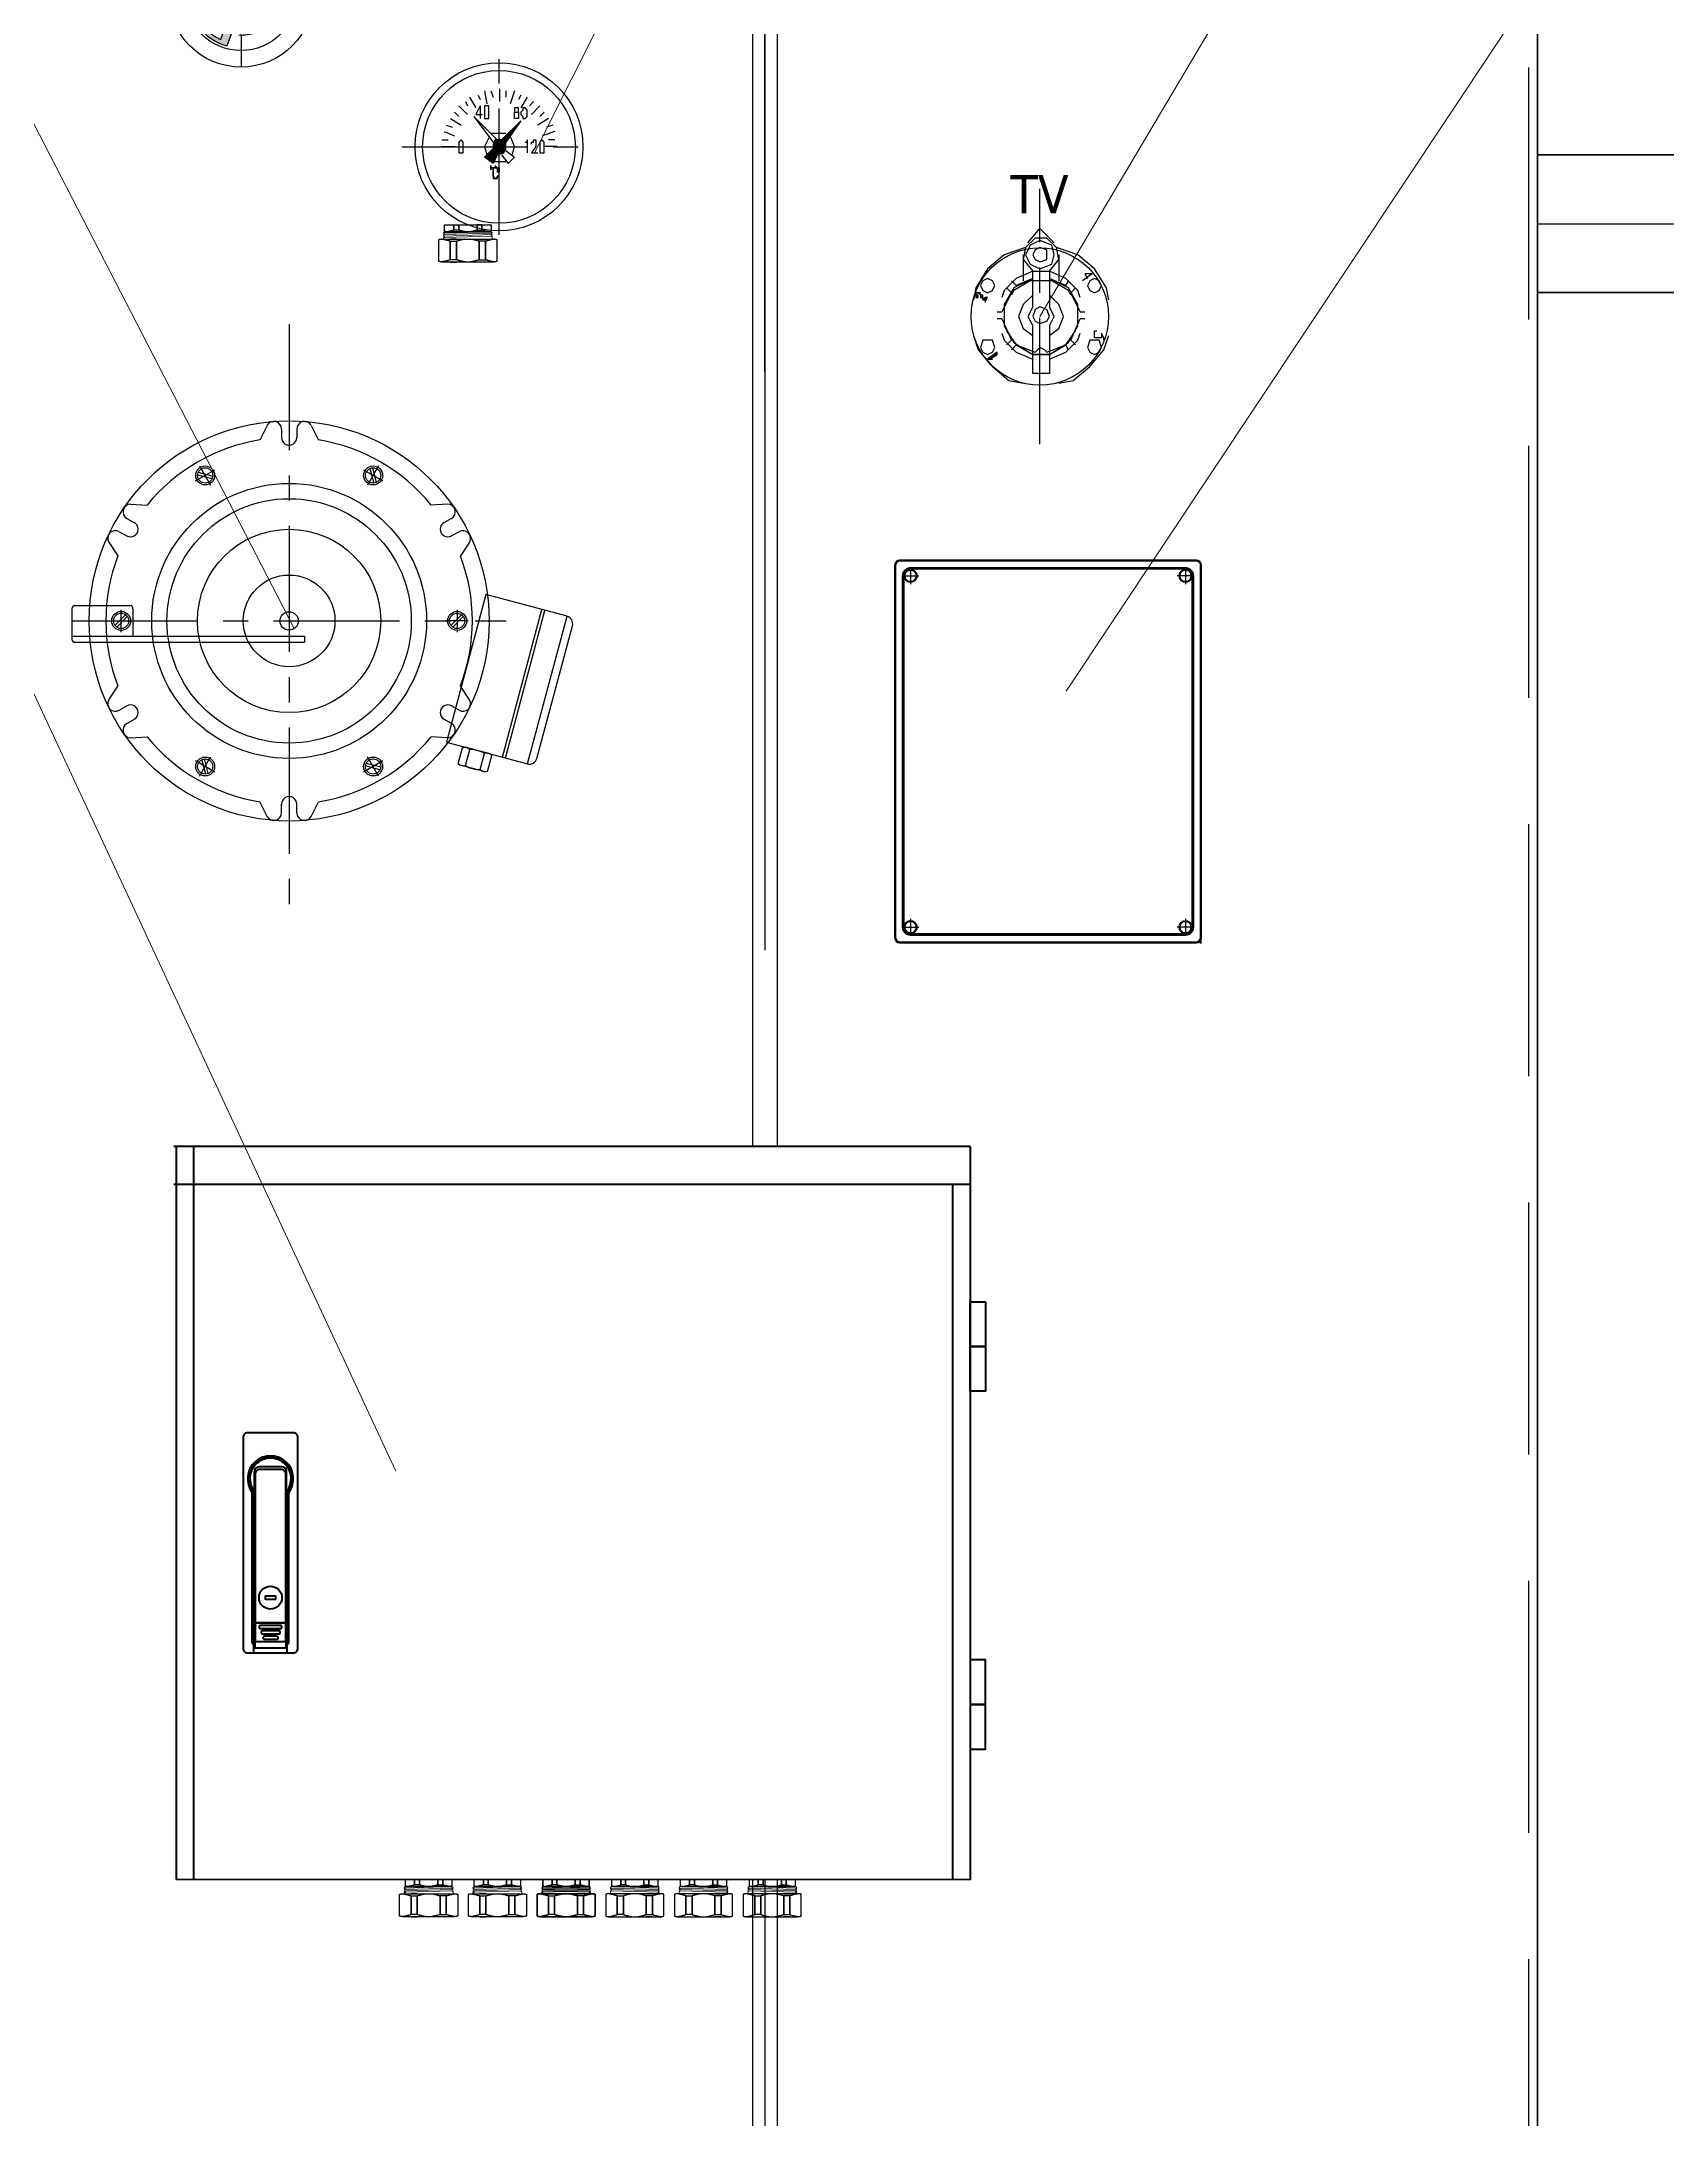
# Model space of a CAD drawing. Header units: millimetres. Extents: x 170753 to 421125, y -418833 to -179812.
# Drawn here: x 176746 to 177810, y -182890 to -181530 of the extents above; entities that cross this region are included whole.
import ezdxf

# ---------------------------------------------------------------- set-up
doc = ezdxf.new("R2010")
doc.units = ezdxf.units.MM
doc.header["$LTSCALE"] = 13
for name, pattern in [('CENTER', [50.8, 31.75, -6.35, 6.35, -6.35]), ('CENTERX2', [101.6, 63.5, -12.7, 12.7, -12.7]), ('HIDDEN', [9.525, 6.35, -3.175])]:
    doc.linetypes.add(name, pattern=pattern)
doc.layers.get('0').update_dxf_attribs({"color": 1, "linetype": 'CENTER'})
for name, color, linetype, lineweight in [('05', 4, 'Continuous', 35), ('标注、文本', 3, 'Continuous', 25), ('铁心', 3, 'Continuous', 0)]:
    doc.layers.add(name, color=color, linetype=linetype, lineweight=lineweight)
for name, color, linetype in [('1', 4, 'Continuous'), ('2细线层', 4, 'Continuous'), ('3', 6, 'HIDDEN'), ('4', 2, 'HIDDEN'), ('THICK_LINE', 255, 'Continuous'), ('粗实线', 4, 'Continuous')]:
    doc.layers.add(name, color=color, linetype=linetype)
doc.styles.add('Note Text (ANSI)', font='arial.ttf')
doc.styles.get("Standard").update_dxf_attribs({"font": 'gbenor.shx', "bigfont": 'gbcbig.shx'})
doc.styles.add('Tahoma$001', font='tahoma.ttf', dxfattribs={"height": 2.159784})
doc.dimstyles.new('1-15', dxfattribs={"dimscale": 20, "dimtxt": 3.5, "dimasz": 2, "dimexe": 1.5, "dimexo": 0.5, "dimgap": 0.5, "dimtad": 1, "dimtoh": 1, "dimdec": 1, "dimdsep": 46, "dimtxsty": 'Standard', "dimcen": 2.5, "dimclrd": 3, "dimclre": 3, "dimclrt": 3, "dimadec": 0, "dimazin": 2, "dimtfac": 1, "dimtdec": 1, "dimtmove": 0, "dimatfit": 2, "dimfxl": 1, "dimarcsym": 0})

# ---------------------------------------------------------------- blocks, each defined once
blk = doc.blocks.new('fgffg')
blk.add_hatch(color=256).paths.add_polyline_path([(26283.3, -83546.9, -0.054749), (26292.7, -83543.5), (26285.6, -83524, 0.757864), (26285.6, -83652), (26292.7, -83632.5, -0.054749), (26283.3, -83629), (26277.9, -83643.8, -0.201943), (26245.7, -83608.7), (26260.9, -83604.6, -0.054749), (26258.3, -83594.9), (26243.1, -83599, -0.342707), (26277.9, -83532.1)])
for p, q in [((26283.3, -83546.9), (26277.9, -83532.1)), ((26292.7, -83543.5), (26285.6, -83524)), ((26258.3, -83594.9), (26243.1, -83599)), ((26260.9, -83604.6), (26245.7, -83608.7)), ((26283.3, -83629), (26277.9, -83643.8)), ((26292.7, -83632.5), (26285.6, -83652))]:
    blk.add_line(p, q)
for radius, start, end in [(66.5, 105.6856, 254.3144), (61.5, 114.6661, 190.3339), (45.8, 103.7325, 116.2675), (61.5, 199.6661, 245.3339), (45.8, 188.7325, 201.2675), (45.8, 243.7325, 256.2675)]:
    blk.add_arc((26303.6, -83588), radius, start, end)
blk = doc.blocks.new('A$C6F763E90')
at = {"layer": '1', "color": 1, "linetype": 'CENTERX2', "lineweight": -3, "ltscale": 0.1}
for p, q in [((90.5, 181.1), (90.5, 0)), ((48.8, 132.3), (60.4, 120.7)), ((132.3, 132.3), (120.7, 120.7)), ((0, 90.5), (181.1, 90.5)), ((48.8, 48.8), (60.4, 60.4)), ((132.3, 48.8), (120.7, 60.4))]:
    blk.add_line(p, q, dxfattribs=at)
blk.add_circle((90.5, 90.5), 50.8, dxfattribs=at)
at = {"layer": '2细线层'}
for centre, radius in [((90.5, 90.5), 90.5), ((90.5, 90.5), 69.8), ((54.6, 126.5), 6.5), ((126.5, 126.5), 6.5), ((90.5, 90.5), 21.1), ((54.6, 54.6), 6.5), ((126.5, 54.6), 6.5)]:
    blk.add_circle(centre, radius, dxfattribs=at)
blk.add_blockref('fgffg', (-26213, 83678.5), dxfattribs=at)
at = {"layer": '2细线层', "style": 'Note Text (ANSI)'}
for s, p in [('MAX', (64.3, 121)), ('+20%%DC', (46.5, 67.9)), ('MIN', (70.9, 50.4))]:
    blk.add_text(s, height=10, dxfattribs=at).set_placement(p)
blk = doc.blocks.new('电缆管接头(M32)')
at = {"color": 1}
for p, q in [((15.2, 0), (-15.2, 0)), ((15.2, -4.5), (-15.2, -4.5))]:
    blk.add_line(p, q, dxfattribs=at)
at = {"color": 1, "lineweight": 15}
for p, q in [((-16, -5), (-15.2, -4.5)), ((-16, -5), (-15.2, -5.5)), ((-16, -5.9), (-15.2, -5.5)), ((-16, -5.9), (-15.2, -6.4)), ((-16, -6.9), (-15.2, -6.4)), ((-16, -6.9), (-15.2, -7.4)), ((-16, -7.9), (-15.2, -7.4)), ((-16, -7.9), (-16, -9.3)), ((16, -9.3), (-16, -9.3)), ((-15.2, -4.5), (15.2, -5.5)), ((-15.2, -5.5), (15.2, -6.4)), ((-15.2, -6.4), (15.2, -7.4)), ((-15.2, -7.4), (15.2, -8.3)), ((16, -5), (15.2, -4.5)), ((16, -5), (15.2, -5.5)), ((16, -5.9), (15.2, -5.5)), ((16, -5.9), (15.2, -6.4)), ((16, -6.9), (15.2, -6.4)), ((16, -6.9), (15.2, -7.4)), ((16, -7.9), (15.2, -7.4)), ((16, -7.9), (15.2, -8.3)), ((16, -8.8), (15.2, -8.3)), ((16, -8.8), (16, -9.3))]:
    blk.add_line(p, q, dxfattribs=at)
at = {"color": 1}
for points in [[(-15.2, 0), (-15.2, -4.2)], [(-9.2, 0), (-9.2, -3.4)], [(-9.2, 0), (-9.2, -3.4)], [(-6, 0), (-6, -3.4)], [(-6, -3.4), (-6, 0)], [(6, -3.4), (6, 0)], [(6, 0), (6, -3.4)], [(6, -3.4), (6, 0)], [(9.2, 0), (9.2, -3.4)], [(9.2, 0), (9.2, -3.4)], [(15.2, -4.2), (15.2, 0)], [(-19, -9.6), (-19, -23.9)], [(17.2, -9.3), (-17.2, -9.3)], [(-13.8, -4.5), (13.8, -4.5)], [(-7.5, -9.3), (-11.5, -9.3)], [(-11.5, -10.7), (-11.5, -22.9)], [(-11.5, -10.7), (-11.5, -22.9)], [(-9.2, -4.5), (-6, -4.5)], [(7.5, -9.3), (-7.5, -9.3)], [(-7.5, -10.7), (-7.5, -22.9)], [(-7.5, -22.9), (-7.5, -10.7)], [(-6, -4.5), (6, -4.5)], [(9.2, -4.5), (6, -4.5)], [(7.5, -9.3), (11.5, -9.3)], [(7.5, -22.9), (7.5, -10.7)], [(7.5, -10.7), (7.5, -22.9)], [(7.5, -22.9), (7.5, -10.7)], [(11.5, -10.7), (11.5, -22.9)], [(11.5, -10.7), (11.5, -22.9)], [(19, -23.9), (19, -9.6)], [(-17.2, -24.3), (17.2, -24.3)], [(-11.5, -24.3), (-7.5, -24.3)], [(-7.5, -24.3), (7.5, -24.3)], [(11.5, -24.3), (7.5, -24.3)]]:
    blk.add_lwpolyline(points, dxfattribs=at)
for points in [[(-6, -3.4), (-9.2, -3.4), (-9.2, 0), (-6, 0)], [(6, -3.4), (9.2, -3.4), (9.2, 0), (6, 0)], [(-7.5, -22.9), (-11.5, -22.9), (-11.5, -10.7), (-7.5, -10.7)], [(7.5, -22.9), (11.5, -22.9), (11.5, -10.7), (7.5, -10.7)]]:
    blk.add_lwpolyline(points, close=True, dxfattribs=at)
for centre, radius, start, end in [((-8.1, -59.8), 51.4, 100.2815, 102.2979), ((-26.4, -59.8), 51.4, 73.1437, 79.7185), ((-6.4, 35.9), 41.1, 257.7021, 259.7185), ((-21.1, 35.9), 41.1, 280.2815, 286.8563), ((7.4, -59.8), 51.4, 100.2815, 106.8563), ((5.9, 35.9), 41.1, 253.1437, 259.7185), ((-5.9, 35.9), 41.1, 280.2815, 286.8563), ((-7.4, -59.8), 51.4, 73.1437, 79.7185), ((21.1, 35.9), 41.1, 253.1437, 259.7185), ((26.4, -59.8), 51.4, 100.2815, 106.8563), ((6.4, 35.9), 41.1, 280.2815, 282.2979), ((8.1, -59.8), 51.4, 77.7021, 79.7185), ((-8.1, 26.3), 51.4, 257.7021, 259.7185), ((-26.4, 26.3), 51.4, 280.2815, 286.8563), ((7.4, 26.3), 51.4, 253.1437, 259.7185), ((-7.4, 26.3), 51.4, 280.2815, 286.8563), ((26.4, 26.3), 51.4, 253.1437, 259.7185), ((8.1, 26.3), 51.4, 280.2815, 282.2979)]:
    blk.add_arc(centre, radius, start, end, dxfattribs=at)
blk = doc.blocks.new('A$C0AD52951')
at = {"layer": '粗实线'}
h = blk.add_hatch(color=256, dxfattribs=at)
h.dxf.hatch_style = 2
h.paths.add_polyline_path([(2.19, 41.7), (1.1, 41.7), (2.19, 41.7), (3.29, 40.6), (3.29, 39.5), (4.39, 39.5), (4.39, 38.4), (5.49, 38.4), (5.49, 37.31), (6.58, 39.5), (5.49, 39.5), (4.39, 38.4), (4.39, 39.5), (4.39, 40.6), (3.29, 40.6), (3.29, 41.7)])
h = blk.add_hatch(color=256, dxfattribs=at)
h.dxf.hatch_style = 2
h.paths.add_polyline_path([(1.1, 41.7), (1.1, 40.6), (1.1, 39.5), (2.19, 39.5), (2.19, 40.6), (1.1, 40.6), (1.1, 41.7), (2.19, 41.7)])
h = blk.add_hatch(color=256, dxfattribs=at)
h.dxf.hatch_style = 2
h.paths.add_polyline_path([(6.58, 10.97), (7.68, 10.97), (10.97, 13.17), (10.97, 14.26)])
for points in [[(25.24, 64.74), (30.72, 71.32), (37.31, 64.74)], [(24.14, 62.54), (14.26, 59.25), (6.58, 52.67), (1.1, 43.89), (0, 38.4)], [(35.11, 51.57), (39.5, 57.06), (38.4, 62.54), (34.02, 66.93), (28.53, 66.93), (24.14, 62.54), (23.04, 57.06), (27.43, 51.57)], [(23.04, 59.25), (23.04, 47.18)], [(62.54, 38.4), (61.45, 43.89), (55.96, 52.67), (48.28, 59.25), (38.4, 62.54)], [(39.5, 59.25), (39.5, 47.18)], [(27.43, 51.57), (19.75, 48.28), (14.26, 42.79), (13.17, 39.5)], [(27.43, 48.28), (18.65, 43.89), (14.26, 36.21), (14.26, 26.33), (18.65, 18.65), (27.43, 13.17), (35.11, 13.17), (35.11, 4.39), (27.43, 4.39), (27.43, 13.17)], [(27.43, 35.11), (27.43, 51.57), (35.11, 51.57), (35.11, 35.11)], [(49.38, 39.5), (48.28, 42.79), (42.79, 48.28), (35.11, 51.57)], [(35.11, 13.17), (43.89, 18.65), (48.28, 26.33), (48.28, 36.21), (43.89, 43.89), (35.11, 48.28)], [(54.86, 50.47), (50.47, 47.18)], [(54.86, 50.47), (51.57, 50.47), (52.67, 48.28)], [(44.99, 40.6), (43.89, 42.79), (36.21, 47.18), (26.33, 47.18), (18.65, 42.79), (17.56, 40.6)], [(27.43, 40.6), (23.04, 36.21), (20.85, 30.72), (23.04, 25.24), (27.43, 21.95)], [(35.11, 21.95), (39.5, 25.24), (41.7, 30.72), (39.5, 36.21), (35.11, 40.6)], [(27.43, 35.11), (25.24, 30.72), (27.43, 26.33)], [(35.11, 26.33), (37.31, 30.72), (35.11, 35.11)], [(0, 21.95), (2.19, 15.36), (8.78, 7.68), (16.46, 1.1), (23.04, 0)], [(13.17, 23.04), (14.26, 19.75), (19.75, 14.26), (27.43, 10.97)], [(15.36, 24.14), (19.75, 17.56), (28.53, 14.26)], [(35.11, 26.33), (35.11, 13.17), (27.43, 13.17), (27.43, 26.33)], [(34.02, 14.26), (42.79, 17.56), (47.18, 24.14)], [(35.11, 10.97), (42.79, 14.26), (48.28, 19.75), (49.38, 23.04)], [(39.5, 0), (46.09, 1.1), (53.77, 7.68), (60.35, 15.36), (62.54, 21.95)], [(60.35, 19.75), (60.35, 20.85), (59.25, 23.04), (59.25, 21.95), (59.25, 20.85), (58.16, 20.85), (57.06, 20.85), (55.96, 20.85), (55.96, 21.95), (55.96, 23.04), (55.96, 24.14), (57.06, 24.14)], [(34.02, 14.26), (32.92, 15.36), (30.72, 16.46), (29.63, 15.36), (28.53, 14.26)], [(34.02, 14.26), (32.92, 15.36), (30.72, 16.46), (29.63, 15.36), (28.53, 14.26)]]:
    blk.add_lwpolyline(points, dxfattribs=at)
for points in [[(37.31, 59.25), (36.21, 63.64), (30.72, 65.84), (26.33, 63.64), (24.14, 59.25), (26.33, 54.86), (30.72, 52.67), (36.21, 54.86)], [(34.02, 59.25), (34.02, 61.45), (30.72, 62.54), (28.53, 61.45), (27.43, 59.25), (28.53, 57.06), (30.72, 55.96), (34.02, 57.06)], [(9.88, 44.99), (8.78, 47.18), (6.58, 48.28), (4.39, 47.18), (3.29, 44.99), (4.39, 42.79), (6.58, 41.7), (8.78, 42.79)], [(59.25, 44.99), (58.16, 47.18), (55.96, 48.28), (53.77, 47.18), (52.67, 44.99), (53.77, 42.79), (55.96, 41.7), (58.16, 42.79)], [(2.19, 41.7), (1.1, 41.7), (2.19, 41.7), (3.29, 40.6), (3.29, 39.5), (4.39, 39.5), (4.39, 38.4), (5.49, 38.4), (5.49, 37.31), (6.58, 39.5), (5.49, 39.5), (4.39, 38.4), (4.39, 39.5), (4.39, 40.6), (3.29, 40.6), (3.29, 41.7)], [(1.1, 41.7), (1.1, 40.6), (1.1, 39.5), (2.19, 39.5), (2.19, 40.6), (1.1, 40.6), (1.1, 41.7), (2.19, 41.7)], [(35.11, 30.72), (34.02, 34.02), (30.72, 35.11), (28.53, 34.02), (27.43, 30.72), (28.53, 28.53), (30.72, 27.43), (34.02, 28.53)], [(9.88, 16.46), (8.78, 19.75), (6.58, 19.75), (4.39, 19.75), (3.29, 16.46), (4.39, 14.26), (6.58, 13.17), (8.78, 14.26)], [(59.25, 16.46), (58.16, 19.75), (55.96, 19.75), (53.77, 19.75), (52.67, 16.46), (53.77, 14.26), (55.96, 13.17), (58.16, 14.26)], [(6.58, 10.97), (7.68, 10.97), (10.97, 13.17), (10.97, 14.26)], [(7.68, 10.97), (8.78, 10.97)]]:
    blk.add_lwpolyline(points, close=True, dxfattribs=at)
for points in [[(27.43, 48.28), (27.43, 48.28), (19.75, 44.99), (19.75, 44.99)], [(42.79, 44.99), (42.79, 44.99), (35.11, 48.28), (35.11, 48.28)], [(17.56, 41.7), (17.56, 41.7), (13.17, 32.92), (13.17, 32.92)], [(17.56, 41.7), (17.56, 41.7), (15.36, 43.89), (15.36, 43.89)], [(17.56, 47.18), (17.56, 47.18), (19.75, 44.99), (19.75, 44.99)], [(42.79, 44.99), (42.79, 44.99), (43.89, 47.18), (43.89, 47.18)], [(47.18, 43.89), (47.18, 43.89), (44.99, 41.7), (44.99, 41.7)], [(49.38, 32.92), (49.38, 32.92), (44.99, 41.7), (44.99, 41.7)], [(10.97, 32.92), (10.97, 32.92), (13.17, 32.92), (13.17, 32.92)], [(13.17, 29.63), (13.17, 29.63), (10.97, 29.63), (10.97, 29.63)], [(13.17, 29.63), (13.17, 29.63), (17.56, 19.75), (17.56, 19.75)], [(44.99, 19.75), (44.99, 19.75), (49.38, 29.63), (49.38, 29.63)], [(49.38, 32.92), (49.38, 32.92), (51.57, 32.92), (51.57, 32.92)], [(51.57, 29.63), (51.57, 29.63), (49.38, 29.63), (49.38, 29.63)], [(15.36, 17.56), (15.36, 17.56), (17.56, 19.75), (17.56, 19.75)], [(44.99, 19.75), (44.99, 19.75), (47.18, 17.56), (47.18, 17.56)], [(19.75, 17.56), (19.75, 17.56), (17.56, 15.36), (17.56, 15.36)], [(19.75, 17.56), (19.75, 17.56), (27.43, 13.17), (27.43, 13.17)], [(35.11, 13.17), (35.11, 13.17), (42.79, 17.56), (42.79, 17.56)], [(43.89, 15.36), (43.89, 15.36), (42.79, 17.56), (42.79, 17.56)]]:
    blk.add_open_spline(points, degree=3, dxfattribs=at)
blk = doc.blocks.new('压力释放阀')
at = {"layer": '1', "color": 1, "linetype": 'CENTERX2', "lineweight": -3, "ltscale": 0.1}
for p, q in [((57156.8, -167760.2), (57156.8, -167475.7)), ((57149.5, -167507.9), (57164.1, -167507.9)), ((57055.3, -167559.3), (57067.9, -167566.6)), ((57057.9, -167569.2), (57065.2, -167556.6)), ((57258.4, -167559.3), (57245.8, -167566.6)), ((57248.5, -167556.6), (57255.8, -167569.2)), ((56962.5, -167617.9), (57351.2, -167617.9)), ((57055.3, -167676.6), (57067.9, -167669.3)), ((57065.2, -167679.2), (57057.9, -167666.6)), ((57258.4, -167676.6), (57245.8, -167669.3)), ((57255.8, -167666.6), (57248.5, -167679.2)), ((57164.1, -167727.9), (57149.5, -167727.9))]:
    blk.add_line(p, q, dxfattribs=at)
at = {"layer": '1'}
for p, q in [((57152.8, -167505), (57159.8, -167512)), ((57153.9, -167503.9), (57160.9, -167510.8)), ((57056.6, -167563.4), (57066.1, -167560.9)), ((57057, -167565), (57066.6, -167562.4)), ((57252.6, -167557.9), (57250.1, -167567.5)), ((57254.2, -167558.4), (57251.6, -167567.9)), ((57059.5, -167677.5), (57062.1, -167667.9)), ((57061.1, -167677.9), (57063.6, -167668.4)), ((57256.7, -167670.9), (57247.1, -167673.4)), ((57257.1, -167672.4), (57247.5, -167675)), ((57159.8, -167732), (57152.8, -167725)), ((57160.9, -167730.8), (57153.9, -167723.9))]:
    blk.add_line(p, q, dxfattribs=at)
for centre, radius in [((57156.8, -167507.9), 6.2), ((57156.8, -167507.9), 5), ((57061.6, -167562.9), 6.2), ((57061.6, -167562.9), 5), ((57252.1, -167562.9), 6.2), ((57252.1, -167562.9), 5), ((57061.6, -167672.9), 6.2), ((57061.6, -167672.9), 5), ((57252.1, -167672.9), 6.2), ((57252.1, -167672.9), 5), ((57156.8, -167727.9), 6.2), ((57156.8, -167727.9), 5)]:
    blk.add_circle(centre, radius, dxfattribs=at)
at = {"layer": '4'}
for p, q in [((57156.8, -167500.6), (57156.8, -167515.2)), ((57156.8, -167735.2), (57156.8, -167720.6))]:
    blk.add_line(p, q, dxfattribs=at)
at = {"layer": 'THICK_LINE', "color": 95, "linetype": 'Continuous'}
for p, q in [((57243.9, -167486.3), (57239.4, -167502.9)), ((57245, -167485.2), (57243.9, -167486.3)), ((57255.3, -167487.9), (57245, -167485.2)), ((57255.3, -167487.9), (57255.7, -167489.4)), ((57251.4, -167502.3), (57241.1, -167499.6)), ((57254, -167492.7), (57243.7, -167490)), ((57255.7, -167489.4), (57251.2, -167506)), ((57239.8, -167504.3), (57239.4, -167502.9)), ((57250.1, -167507.1), (57239.8, -167504.3)), ((57250.1, -167507.1), (57251.2, -167506))]:
    blk.add_line(p, q, dxfattribs=at)
for centre, radius, start, end in [((57248, -167488.6), 4.57, 131.2954, 197.0856), ((57250.9, -167489.4), 4.57, 312.9144, 18.7046), ((57244.2, -167502.9), 4.57, 132.9144, 198.7046), ((57259, -167499.2), 18, 148.9966, 181.0034), ((57236.1, -167493.1), 18, 328.9966, 1.0034), ((57247.1, -167503.7), 4.57, 311.2954, 17.5588)]:
    blk.add_arc(centre, radius, start, end, dxfattribs=at)
at = {"layer": '标注、文本'}
for p, q in [((57246.9, -167455.7), (57160, -167432.4)), ((57153.8, -167435.9), (57139.6, -167489.1)), ((57250.4, -167461.8), (57153.8, -167435.9)), ((57246, -167478.2), (57149.4, -167452.4)), ((57246.6, -167476.3), (57150, -167450.4)), ((57236.2, -167514.9), (57250.4, -167461.8)), ((57105.3, -167499.8), (57114.2, -167505.7)), ((57139.6, -167489.1), (57236.2, -167514.9)), ((57208.4, -167499.8), (57199.5, -167505.7)), ((57080.4, -167514.2), (57081, -167524.9)), ((57089.7, -167511.6), (57092.6, -167516.6)), ((57098.4, -167506.6), (57101.2, -167511.6)), ((57098.4, -167506.6), (57101.2, -167511.6)), ((57215.3, -167506.6), (57212.5, -167511.6)), ((57224, -167511.6), (57221.1, -167516.6)), ((57224, -167511.6), (57221.1, -167516.6)), ((57233.3, -167514.2), (57232.7, -167524.9)), ((57028.8, -167603.5), (57038.4, -167598.7)), ((57166.8, -167760.2), (57166.8, -167607.9)), ((57166.8, -167607.9), (57170.8, -167607.9)), ((57170.8, -167758.2), (57170.8, -167607.9)), ((57284.9, -167603.5), (57275.3, -167598.7)), ((57031.2, -167612.9), (57036.9, -167612.9)), ((57031.2, -167612.9), (57036.9, -167612.9)), ((57031.2, -167622.9), (57036.9, -167622.9)), ((57282.5, -167612.9), (57276.7, -167612.9)), ((57282.5, -167622.9), (57276.7, -167622.9)), ((57282.5, -167622.9), (57276.7, -167622.9)), ((57028.8, -167632.3), (57038.4, -167637.1)), ((57284.9, -167632.3), (57275.3, -167637.1)), ((57080.4, -167721.6), (57081, -167710.9)), ((57233.3, -167721.6), (57232.7, -167710.9)), ((57089.7, -167724.2), (57092.6, -167719.2)), ((57089.7, -167724.2), (57092.6, -167719.2)), ((57098.4, -167729.2), (57101.2, -167724.2)), ((57105.3, -167736), (57114.2, -167730.1)), ((57146.8, -167758.2), (57146.8, -167722.2)), ((57148.8, -167720.2), (57166.8, -167720.2)), ((57208.4, -167736), (57199.5, -167730.1)), ((57215.3, -167729.2), (57212.5, -167724.2)), ((57215.3, -167729.2), (57212.5, -167724.2)), ((57224, -167724.2), (57221.1, -167719.2)), ((57148.8, -167760.2), (57168.8, -167760.2))]:
    blk.add_line(p, q, dxfattribs=at)
for radius in [131, 90, 80, 60, 30, 6]:
    blk.add_circle((57156.8, -167617.9), radius, dxfattribs=at)
for centre, radius, start, end in [((57158.7, -167437.2), 5, 75, 165), ((57245.6, -167460.5), 5, 345, 75), ((57102.7, -167504.1), 5, 59.0943, 210), ((57156.8, -167617.9), 120, 69.2011, 110.7989), ((57211, -167504.1), 5, 330, 120.9057), ((57085.4, -167514.1), 5, 30, 180.9057), ((57096.8, -167514), 5, 208.806, 31.194), ((57216.8, -167514), 5, 148.806, 331.194), ((57228.3, -167514.1), 5, 359.0943, 150), ((57156.8, -167617.9), 120, 129.2011, 170.7989), ((57156.8, -167617.9), 120, 9.2011, 50.7989), ((57031.2, -167607.9), 5, 119.0943, 270), ((57282.5, -167607.9), 5, 270, 60.9057), ((57031.2, -167627.9), 5, 90, 240.9057), ((57036.8, -167617.9), 5, 268.806, 91.194), ((57276.8, -167617.9), 5, 88.806, 271.194), ((57282.5, -167627.9), 5, 299.0943, 90), ((57156.8, -167617.9), 120, 189.2011, 230.7989), ((57156.8, -167617.9), 120, 309.2011, 350.7989), ((57096.8, -167721.8), 5, 328.806, 151.194), ((57216.8, -167721.8), 5, 28.806, 211.194), ((57085.4, -167721.7), 5, 179.0943, 330), ((57102.7, -167731.7), 5, 150, 300.9057), ((57156.8, -167617.9), 120, 249.2011, 290.7989), ((57148.8, -167722.2), 2, 90, 180), ((57211, -167731.7), 5, 239.0943, 30), ((57228.3, -167721.7), 5, 210, 0.9057), ((57148.8, -167758.2), 2, 180, 270)]:
    blk.add_arc(centre, radius, start, end, dxfattribs=at)
at = {"layer": '标注、文本', "lineweight": -3, "ltscale": 0.1}
blk.add_arc((57168.8, -167758.2), 2, 270, 0, dxfattribs=at)
blk = doc.blocks.new('*D666')
at = {"layer": 'Defpoints', "color": 0, "transparency": 16777216}
for p in [(177220.1, -180866.9), (176027.1, -181756.5), (177220.1, -181756.5)]:
    blk.add_point(p, dxfattribs=at)
at = {"layer": '标注、文本', "color": 3, "lineweight": -2, "transparency": 16777216}
for p, q in [((176027.1, -181746.5), (176027.1, -180836.9)), ((177220.1, -181746.5), (177220.1, -180836.9)), ((176067.1, -180866.9), (177180.1, -180866.9))]:
    blk.add_line(p, q, dxfattribs=at)
at = {"layer": '标注、文本', "color": 3, "transparency": 16777216}
for points in [[(176067.1, -180860.2), (176067.1, -180873.6), (176027.1, -180866.9)], [(177180.1, -180860.2), (177180.1, -180873.6), (177220.1, -180866.9)]]:
    blk.add_solid(points, dxfattribs=at)
at = {"layer": '标注、文本', "color": 3, "transparency": 16777216, "insert": (176623.6, -180821.9), "char_height": 70, "attachment_point": 5}
blk.add_mtext('1193', dxfattribs=at)

msp = doc.modelspace()

# ---------------------------------------------------------------- hatches: boundary and pattern name
at = {"layer": '粗实线', "lineweight": 30}
h = msp.add_hatch(color=256, dxfattribs=at)
h.dxf.hatch_style = 2
h.paths.add_polyline_path([(177060.19, -181582.14), (177047.62, -181594.72), (177051.81, -181594.72)])
h = msp.add_hatch(color=256, dxfattribs=at)
h.dxf.hatch_style = 2
h.paths.add_polyline_path([(177043.42, -181594.72), (177042.03, -181596.11), (177050.41, -181596.11)])
h = msp.add_hatch(color=256, dxfattribs=at)
h.dxf.hatch_style = 2
h.paths.add_polyline_path([(177042.03, -181596.11), (177042.03, -181597.51), (177050.41, -181597.51)])
h = msp.add_hatch(color=256, dxfattribs=at)
h.dxf.hatch_style = 2
h.paths.add_polyline_path([(177042.03, -181596.11), (177050.41, -181596.11), (177050.41, -181597.51)])
h = msp.add_hatch(color=256, dxfattribs=at)
h.dxf.hatch_style = 2
h.paths.add_polyline_path([(177042.03, -181597.51), (177042.03, -181600.3), (177050.41, -181600.3)])
h = msp.add_hatch(color=256, dxfattribs=at)
h.dxf.hatch_style = 2
h.paths.add_polyline_path([(177042.03, -181597.51), (177050.41, -181597.51), (177050.41, -181600.3)])
h = msp.add_hatch(color=256, dxfattribs=at)
h.dxf.hatch_style = 2
h.paths.add_polyline_path([(177043.42, -181594.72), (177051.81, -181594.72), (177050.41, -181596.11)])
h = msp.add_hatch(color=256, dxfattribs=at)
h.dxf.hatch_style = 2
h.paths.add_polyline_path([(177037.84, -181604.49), (177036.44, -181605.89), (177044.82, -181605.89)])
h = msp.add_hatch(color=256, dxfattribs=at)
h.dxf.hatch_style = 2
h.paths.add_polyline_path([(177036.44, -181605.89), (177044.82, -181605.89), (177042.03, -181610.08)])
h = msp.add_hatch(color=256, dxfattribs=at)
h.dxf.hatch_style = 2
h.paths.add_polyline_path([(177039.23, -181603.1), (177037.84, -181604.49), (177044.82, -181604.49)])
h = msp.add_hatch(color=256, dxfattribs=at)
h.dxf.hatch_style = 2
h.paths.add_polyline_path([(177037.84, -181604.49), (177044.82, -181604.49), (177044.82, -181605.89)])
h = msp.add_hatch(color=256, dxfattribs=at)
h.dxf.hatch_style = 2
h.paths.add_polyline_path([(177042.03, -181600.3), (177039.23, -181603.1), (177049.01, -181603.1)])
h = msp.add_hatch(color=256, dxfattribs=at)
h.dxf.hatch_style = 2
h.paths.add_polyline_path([(177039.23, -181603.1), (177049.01, -181603.1), (177044.82, -181604.49)])
h = msp.add_hatch(color=256, dxfattribs=at)
h.dxf.hatch_style = 2
h.paths.add_polyline_path([(177040.63, -181612.88), (177040.63, -181614.27), (177040.63, -181612.88), (177042.03, -181612.88)])
h = msp.add_hatch(color=256, dxfattribs=at)
h.dxf.hatch_style = 2
h.paths.add_polyline_path([(177042.03, -181600.3), (177050.41, -181600.3), (177049.01, -181603.1)])
h = msp.add_hatch(color=256, dxfattribs=at)
h.dxf.hatch_style = 2
h.paths.add_polyline_path([(177043.42, -181611.48), (177043.42, -181612.88), (177042.03, -181612.88), (177042.03, -181614.27), (177042.03, -181615.67), (177042.03, -181617.07), (177042.03, -181618.46), (177042.03, -181619.86), (177043.42, -181619.86), (177044.82, -181619.86), (177043.42, -181619.86), (177042.03, -181618.46), (177042.03, -181617.07), (177042.03, -181615.67), (177042.03, -181614.27), (177042.03, -181612.88), (177043.42, -181612.88), (177044.82, -181612.88)])
h = msp.add_hatch(color=256, dxfattribs=at)
h.dxf.hatch_style = 2
h.paths.add_polyline_path([(177046.22, -181612.88), (177044.82, -181612.88), (177044.82, -181614.27), (177044.82, -181615.67), (177046.22, -181615.67)])
h = msp.add_hatch(color=256, dxfattribs=at)
h.dxf.hatch_style = 2
h.paths.add_polyline_path([(177046.22, -181618.46), (177044.82, -181618.46), (177044.82, -181619.86), (177043.42, -181619.86), (177044.82, -181619.86), (177044.82, -181618.46)])

# ---------------------------------------------------------------- linework, layer by layer
for p, q in [((177309.96, -181879.95), (177320.96, -181879.95)), ((177315.46, -181874.45), (177315.46, -181885.45)), ((177500.96, -181879.95), (177489.96, -181879.95)), ((177495.46, -181874.45), (177495.46, -181885.45)), ((177309.96, -182109.95), (177320.96, -182109.95)), ((177315.46, -182104.45), (177315.46, -182115.45)), ((177500.96, -182109.95), (177489.96, -182109.95)), ((177495.46, -182104.45), (177495.46, -182115.45))]:
    msp.add_line(p, q)
at = {"color": 4, "linetype": 'ByBlock', "lineweight": 40}
for p, q in [((177354.39, -182253.48), (176832.89, -182253.48)), ((176834.4, -182253.48), (176834.4, -182733.24)), ((176834.4, -182253.48), (176834.4, -182733.24)), ((176845.82, -182253.48), (176845.82, -182733.41)), ((177354.39, -182253.48), (177354.39, -182733.51)), ((177354.39, -182278.48), (176832.89, -182278.48)), ((177342.97, -182278.48), (177342.97, -182733.51)), ((176885.77, -182479.49), (176885.77, -182466.23)), ((176903.77, -182463.23), (176888.77, -182463.23)), ((176906.77, -182479.49), (176906.77, -182466.23)), ((176884.27, -182578.72), (176884.27, -182480.01)), ((176885.27, -182585.01), (176885.27, -182479.67)), ((176907.27, -182585.01), (176907.27, -182479.67)), ((176908.27, -182578.72), (176908.27, -182480.01)), ((177354.39, -182733.51), (176834.4, -182733.24))]:
    msp.add_line(p, q, dxfattribs=at)
at = {"color": 4, "linetype": 'ByBlock', "lineweight": 30}
msp.add_line((176881.27, -182441.01), (176911.27, -182441.01), dxfattribs=at)
at = {"color": 4, "linetype": 'ByBlock', "lineweight": 40}
for points in [[(177354.39, -182355.32), (177364.55, -182355.32), (177364.55, -182384.5), (177354.39, -182384.5)], [(177354.39, -182384.5), (177364.55, -182384.5), (177364.55, -182413.69), (177354.39, -182413.69)], [(176899.77, -182549.85), (176899.77, -182547.85), (176892.77, -182547.85), (176892.77, -182549.85)], [(176886.27, -182577.51), (176906.27, -182577.51), (176906.27, -182581.91), (176886.27, -182581.91)], [(177354.39, -182618.79), (177364.55, -182618.79), (177364.55, -182589.61), (177354.39, -182589.61)], [(177354.39, -182647.97), (177364.55, -182647.97), (177364.55, -182618.79), (177354.39, -182618.79)]]:
    msp.add_lwpolyline(points, close=True, dxfattribs=at)
for points in [[(176881.27, -182585.01), (176911.27, -182585.01, 0.4142136), (176914.27, -182582.01), (176914.27, -182444.01, 0.4142136), (176911.27, -182441.01), (176881.27, -182441.01, 0.4142136), (176878.27, -182444.01), (176878.27, -182582.01, 0.4142136)], [(176886.77, -182565.01), (176905.77, -182565.01, 0.4142136), (176906.27, -182564.51), (176906.27, -182468.01, 0.4142136), (176903.27, -182465.01), (176889.27, -182465.01, 0.4142136), (176886.27, -182468.01), (176886.27, -182564.51, 0.4142136)], [(176886.27, -182577.51), (176906.27, -182577.51), (176906.27, -182566.01, 0.4142136), (176905.77, -182565.51), (176886.77, -182565.51, 0.4142136), (176886.27, -182566.01)], [(176889.83, -182569.07), (176902.83, -182569.07, 0.4142136), (176903.83, -182568.07), (176903.83, -182568.07, 0.4142136), (176902.83, -182567.07), (176889.83, -182567.07, 0.4142136), (176888.83, -182568.07), (176888.83, -182568.07, 0.4142136)], [(176891.08, -182572.57), (176901.58, -182572.57, 0.4142136), (176902.58, -182571.57), (176902.58, -182571.57, 0.4142136), (176901.58, -182570.57), (176891.08, -182570.57, 0.4142136), (176890.08, -182571.57), (176890.08, -182571.57, 0.4142136)], [(176892.33, -182576.1), (176900.33, -182576.1, 0.4142136), (176901.33, -182575.1), (176901.33, -182575.1, 0.4142136), (176900.33, -182574.1), (176892.33, -182574.1, 0.4142136), (176891.33, -182575.1), (176891.33, -182575.1, 0.4142136)]]:
    msp.add_lwpolyline(points, format="xyb", close=True, dxfattribs=at)
msp.add_circle((176896.27, -182548.85), 7.5, dxfattribs=at)
for centre, radius, start, end in [((176896.27, -182471.01), 15, 323.1301, 216.8699), ((176896.27, -182471.01), 14, 321.78679, 218.21321), ((176896.27, -182471.01), 13.5, 321.05756, 218.94244), ((176888.77, -182466.23), 3, 90, 180), ((176903.77, -182466.23), 3, 0, 90), ((176885.27, -182577.14), 1.87, 237.63745, 270), ((176907.27, -182577.14), 1.87, 270, 302.36255)]:
    msp.add_arc(centre, radius, start, end, dxfattribs=at)
at = {"layer": '05', "ltscale": 200}
for p, q in [((177818.08, -181604.54), (177726.08, -181604.54)), ((177726.08, -181604.54), (177726.08, -181694.54)), ((177726.08, -181694.54), (177818.08, -181694.54))]:
    msp.add_line(p, q, dxfattribs=at)
at = {"layer": '1', "color": 1, "linetype": 'CENTERX2', "lineweight": -3}
for p, q in [((177220.08, -181299.54), (177220.08, -182253.48)), ((177726.08, -181649.54), (178746.08, -181649.54)), ((177220.08, -182733.44), (177220.08, -184123.18))]:
    msp.add_line(p, q, dxfattribs=at)
at = {"layer": '1'}
for p, q in [((177726.08, -181299.54), (177726.08, -183799.54)), ((177726.08, -183799.54), (177726.08, -181299.54))]:
    msp.add_line(p, q, dxfattribs=at)
at = {"layer": '1', "color": 1, "linetype": 'CENTERX2', "lineweight": -3, "ltscale": 0.1}
for p, q in [((177045.92, -181656.71), (177045.92, -181541.73)), ((176982.29, -181599.22), (177103.93, -181599.22)), ((177400.1, -181793.78), (177400.1, -181626.7))]:
    msp.add_line(p, q, dxfattribs=at)
at = {"layer": '1'}
for points in [[(177212.08, -182253.48), (177212.08, -181299.54)], [(177228.08, -181299.54), (177228.08, -182253.48)], [(177228.08, -182733.45), (177228.08, -183799.54), (177212.08, -183799.54), (177212.08, -182733.44)]]:
    msp.add_lwpolyline(points, dxfattribs=at)
at = {"layer": '3', "ltscale": 2}
msp.add_line((177720.08, -181299.54), (177720.08, -183799.54), dxfattribs=at)
at = {"layer": '标注、文本', "color": 4, "lineweight": 30}
for radius in [55, 50]:
    msp.add_circle((177045.92, -181599.22), radius, dxfattribs=at)
at = {"layer": '标注、文本'}
msp.add_circle((177400.1, -181710.24), 45, dxfattribs=at)
at = {"layer": '粗实线', "lineweight": 50}
for p, q in [((177502.46, -181869.95), (177308.46, -181869.95)), ((177305.46, -181872.95), (177305.46, -182116.95)), ((177310.46, -181879.93), (177310.46, -182109.95)), ((177310.61, -181879.93), (177310.61, -182111.16)), ((177310.76, -181879.93), (177310.76, -182111.65)), ((177495.46, -181874.95), (177315.46, -181874.95)), ((177495.46, -181875.1), (177315.46, -181875.1)), ((177495.46, -181875.25), (177315.46, -181875.25)), ((177500.16, -181879.93), (177500.16, -182111.65)), ((177500.31, -181879.93), (177500.31, -182111.16)), ((177500.46, -181879.93), (177500.46, -182109.95)), ((177505.46, -181872.95), (177505.46, -182116.95)), ((177495.46, -182114.65), (177315.46, -182114.65)), ((177495.46, -182114.8), (177315.46, -182114.8)), ((177495.46, -182114.95), (177315.46, -182114.95)), ((177502.46, -182119.95), (177308.46, -182119.95))]:
    msp.add_line(p, q, dxfattribs=at)
at = {"layer": '粗实线', "lineweight": 30}
for points in [[(177044.82, -181594.72), (177029.45, -181579.35), (177042.03, -181596.11)], [(177033.65, -181572.36), (177030.85, -181577.95), (177035.04, -181577.95)], [(177033.65, -181572.36), (177033.65, -181580.75)], [(177047.62, -181594.72), (177060.19, -181582.14), (177050.41, -181596.11)], [(177039.23, -181593.32), (177036.44, -181598.91), (177037.84, -181604.49)], [(177050.41, -181590.52), (177040.63, -181590.52)], [(177047.62, -181594.72), (177043.42, -181594.72), (177042.03, -181597.51), (177042.03, -181600.3)], [(177044.82, -181604.49), (177049.01, -181603.1), (177050.41, -181600.3), (177050.41, -181596.11)], [(177054.6, -181604.49), (177056, -181598.91), (177053.2, -181591.92)], [(177062.98, -181596.11), (177064.38, -181596.11), (177064.38, -181594.72), (177064.38, -181603.1)], [(177067.17, -181597.51), (177067.17, -181596.11), (177068.57, -181596.11), (177068.57, -181594.72), (177069.97, -181594.72), (177069.97, -181596.11), (177069.97, -181597.51), (177069.97, -181598.91), (177067.17, -181603.1), (177071.36, -181603.1)], [(177042.03, -181610.08), (177036.44, -181605.89)], [(177042.03, -181608.69), (177050.41, -181608.69)]]:
    msp.add_lwpolyline(points, dxfattribs=at)
for points in [[(177037.84, -181572.36), (177036.44, -181572.36), (177036.44, -181573.76), (177036.44, -181576.55), (177036.44, -181579.35), (177036.44, -181580.75), (177037.84, -181580.75), (177039.23, -181580.75), (177039.23, -181579.35), (177039.23, -181576.55), (177039.23, -181573.76), (177039.23, -181572.36)], [(177057.39, -181573.76), (177056, -181573.76), (177056, -181575.16), (177056, -181576.55), (177057.39, -181576.55), (177058.79, -181576.55), (177058.79, -181577.95), (177058.79, -181579.35), (177058.79, -181580.75), (177057.39, -181580.75), (177056, -181580.75), (177056, -181579.35), (177056, -181577.95), (177056, -181576.55), (177057.39, -181576.55), (177058.79, -181576.55), (177058.79, -181575.16), (177058.79, -181573.76)], [(177061.59, -181573.76), (177061.59, -181575.16), (177060.19, -181576.55), (177060.19, -181577.95), (177061.59, -181579.35), (177061.59, -181580.75), (177062.98, -181580.75), (177064.38, -181579.35), (177064.38, -181577.95), (177064.38, -181576.55), (177064.38, -181575.16), (177062.98, -181573.76)], [(177021.07, -181594.72), (177019.68, -181596.11), (177019.68, -181598.91), (177019.68, -181601.7), (177019.68, -181603.1), (177021.07, -181603.1), (177022.47, -181603.1), (177022.47, -181601.7), (177022.47, -181598.91), (177022.47, -181596.11)], [(177049.01, -181598.91), (177049.01, -181596.11), (177046.22, -181596.11), (177043.42, -181596.11), (177042.03, -181598.91), (177043.42, -181601.7), (177046.22, -181603.1), (177049.01, -181601.7)], [(177074.16, -181594.72), (177072.76, -181596.11), (177072.76, -181598.91), (177072.76, -181600.3), (177072.76, -181601.7), (177072.76, -181603.1), (177074.16, -181603.1), (177075.56, -181603.1), (177075.56, -181601.7), (177075.56, -181600.3), (177075.56, -181598.91), (177075.56, -181596.11)], [(177040.63, -181611.48), (177040.63, -181612.88), (177040.63, -181614.27), (177040.63, -181612.88)], [(177040.63, -181612.88), (177040.63, -181614.27), (177040.63, -181612.88), (177042.03, -181612.88)], [(177043.42, -181611.48), (177043.42, -181612.88), (177042.03, -181612.88), (177042.03, -181614.27), (177042.03, -181615.67), (177042.03, -181617.07), (177042.03, -181618.46), (177042.03, -181619.86), (177043.42, -181619.86), (177044.82, -181619.86), (177043.42, -181619.86), (177042.03, -181618.46), (177042.03, -181617.07), (177042.03, -181615.67), (177042.03, -181614.27), (177042.03, -181612.88), (177043.42, -181612.88), (177044.82, -181612.88)], [(177044.82, -181612.88), (177043.42, -181612.88)], [(177046.22, -181612.88), (177044.82, -181612.88), (177044.82, -181614.27), (177044.82, -181615.67), (177046.22, -181615.67)], [(177046.22, -181618.46), (177044.82, -181618.46), (177044.82, -181619.86), (177043.42, -181619.86), (177044.82, -181619.86), (177044.82, -181618.46)]]:
    msp.add_lwpolyline(points, close=True, dxfattribs=at)
at = {"layer": '粗实线', "lineweight": 50}
for centre in [(177315.46, -181879.95), (177495.46, -181879.95), (177315.46, -182109.95), (177495.46, -182109.95)]:
    msp.add_circle(centre, 4, dxfattribs=at)
for centre, radius, start, end in [((177308.46, -181872.95), 3, 90, 180), ((177502.46, -181872.95), 3, 0, 90), ((177315.46, -181879.95), 5, 90, 180.20921), ((177315.46, -181879.95), 4.85, 90, 180.20921), ((177315.46, -181879.95), 4.7, 90, 180.20921), ((177495.46, -181879.95), 5, 359.79079, 90), ((177495.46, -181879.95), 4.85, 359.79079, 90), ((177495.46, -181879.95), 4.7, 359.79079, 90), ((177315.46, -182109.95), 5, 180, 270), ((177315.46, -182109.95), 4.85, 180, 270), ((177315.46, -182109.95), 4.7, 180, 270), ((177495.46, -182109.95), 4.7, 270, 0), ((177495.46, -182109.95), 4.85, 270, 0), ((177495.46, -182109.95), 5, 270, 0), ((177308.46, -182116.95), 3, 180, 270), ((177502.46, -182116.95), 3, 270, 0)]:
    msp.add_arc(centre, radius, start, end, dxfattribs=at)
at = {"layer": '粗实线', "lineweight": 30}
for points in [[(177023.87, -181569.57), (177023.87, -181569.57), (177025.26, -181572.36), (177025.26, -181572.36)], [(177026.66, -181566.78), (177026.66, -181566.78), (177030.85, -181573.76), (177030.85, -181573.76)], [(177032.25, -181565.38), (177032.25, -181565.38), (177033.65, -181568.17), (177033.65, -181568.17)], [(177036.44, -181562.58), (177036.44, -181562.58), (177037.84, -181570.97), (177037.84, -181570.97)], [(177040.63, -181562.58), (177040.63, -181562.58), (177042.03, -181566.78), (177042.03, -181566.78)], [(177046.22, -181561.19), (177046.22, -181561.19), (177046.22, -181569.57), (177046.22, -181569.57)], [(177050.41, -181562.58), (177050.41, -181562.58), (177050.41, -181566.78), (177050.41, -181566.78)], [(177056, -181562.58), (177056, -181562.58), (177053.2, -181570.97), (177053.2, -181570.97)], [(177060.19, -181565.38), (177060.19, -181565.38), (177058.79, -181568.17), (177058.79, -181568.17)], [(177064.38, -181566.78), (177064.38, -181566.78), (177060.19, -181573.76), (177060.19, -181573.76)], [(177068.57, -181569.57), (177068.57, -181569.57), (177065.78, -181572.36), (177065.78, -181572.36)], [(177011.29, -181584.94), (177011.29, -181584.94), (177015.48, -181586.33), (177015.48, -181586.33)], [(177014.09, -181580.75), (177014.09, -181580.75), (177021.07, -181584.94), (177021.07, -181584.94)], [(177016.88, -181576.55), (177016.88, -181576.55), (177019.68, -181579.35), (177019.68, -181579.35)], [(177019.68, -181572.36), (177019.68, -181572.36), (177025.26, -181577.95), (177025.26, -181577.95)], [(177072.76, -181572.36), (177072.76, -181572.36), (177067.17, -181577.95), (177067.17, -181577.95)], [(177078.35, -181580.75), (177078.35, -181580.75), (177071.36, -181584.94), (177071.36, -181584.94)], [(177075.56, -181576.55), (177075.56, -181576.55), (177072.76, -181579.35), (177072.76, -181579.35)], [(177081.14, -181584.94), (177081.14, -181584.94), (177076.95, -181586.33), (177076.95, -181586.33)], [(177008.5, -181594.72), (177008.5, -181594.72), (177012.69, -181594.72), (177012.69, -181594.72)], [(177008.5, -181598.91), (177008.5, -181598.91), (177015.48, -181598.91), (177015.48, -181598.91)], [(177008.5, -181598.91), (177008.5, -181598.91), (177016.88, -181598.91), (177016.88, -181598.91)], [(177009.9, -181589.13), (177009.9, -181589.13), (177016.88, -181591.92), (177016.88, -181591.92)], [(177082.54, -181589.13), (177082.54, -181589.13), (177074.16, -181591.92), (177074.16, -181591.92)], [(177083.94, -181598.91), (177083.94, -181598.91), (177075.56, -181598.91), (177075.56, -181598.91)], [(177083.94, -181598.91), (177083.94, -181598.91), (177076.95, -181598.91), (177076.95, -181598.91)], [(177082.54, -181594.72), (177082.54, -181594.72), (177078.35, -181594.72), (177078.35, -181594.72)], [(177042.03, -181600.3), (177042.03, -181600.3), (177036.44, -181605.89), (177036.44, -181605.89)], [(177044.82, -181604.49), (177044.82, -181604.49), (177042.03, -181610.08), (177042.03, -181610.08)], [(177047.62, -181604.49), (177047.62, -181604.49), (177051.81, -181610.08), (177051.81, -181610.08)], [(177050.41, -181601.7), (177050.41, -181601.7), (177056, -181605.89), (177056, -181605.89)], [(177056, -181605.89), (177056, -181605.89), (177051.81, -181610.08), (177051.81, -181610.08)]]:
    msp.add_open_spline(points, degree=3, dxfattribs=at)
at = {"layer": '粗实线', "lineweight": 50}
msp.add_point((177505.46, -182119.95), dxfattribs=at)
msp.add_point((177505.46, -182119.95), dxfattribs=at)
msp.add_point((177505.46, -182119.95), dxfattribs=at)
msp.add_point((177505.46, -182119.95), dxfattribs=at)
at = {"layer": '铁心'}
for points in [[(177400.1, -181710.24), (177766.01, -181093.77), (177766.01, -181093.77)], [(177417.44, -181955.42), (177981.37, -181107.69), (177981.37, -181107.69)], [(176911.81, -181914.52), (176503.35, -181123.26), (176503.35, -181123.26)], [(177069.27, -181603.1), (177314.9, -181113.78), (177314.9, -181113.78)], [(176978.36, -182466.14), (176353.12, -181123.9), (176353.12, -181123.9)]]:
    msp.add_lwpolyline(points, dxfattribs=at)

# ---------------------------------------------------------------- block references
at = {"xscale": -1}
for p in [(177025.51, -181650.29), (176999.86, -182733.41), (177044.86, -182733.41), (177089.86, -182733.41)]:
    msp.add_blockref('电缆管接头(M32)', p, dxfattribs=at)
for p in [(177089.86, -182733.41), (177134.86, -182733.41), (177179.86, -182733.41), (177224.86, -182733.41)]:
    msp.add_blockref('电缆管接头(M32)', p)
at = {"layer": '标注、文本'}
for name, p, xscale, yscale, zscale in [('A$C6F763E90', (176829.65, -181547.01), 0.5232026504706592, 0.5232026504706592, 0.5232026504695411), ('A$C0AD52951', (177356.55, -181753.79), 1.4175, 1.4175, 1.4175)]:
    msp.add_blockref(name, p, dxfattribs=dict(at, xscale=xscale, yscale=yscale, zscale=zscale))
at = {"layer": '标注、文本', "rotation": 270}
msp.add_blockref('压力释放阀', (344526.38, -124752.7), dxfattribs=at)

# ---------------------------------------------------------------- texts
at = {"layer": '标注、文本', "style": 'Tahoma$001'}
msp.add_text('TV', height=25, dxfattribs=at).set_placement((177380.76, -181642.73))

# ---------------------------------------------------------------- dimensions: what is measured, and where the dimension line sits
at = {"layer": '标注、文本'}
dim = msp.add_linear_dim(base=(177220.08, -180866.89), p1=(176027.08, -181756.54), p2=(177220.08, -181756.54), dimstyle='1-15', dxfattribs=at)
dim.commit()
dim.dimension.update_dxf_attribs({"geometry": '*D666', "text_midpoint": (176623.58, -180821.89)})

doc.saveas('drawing.dxf')
